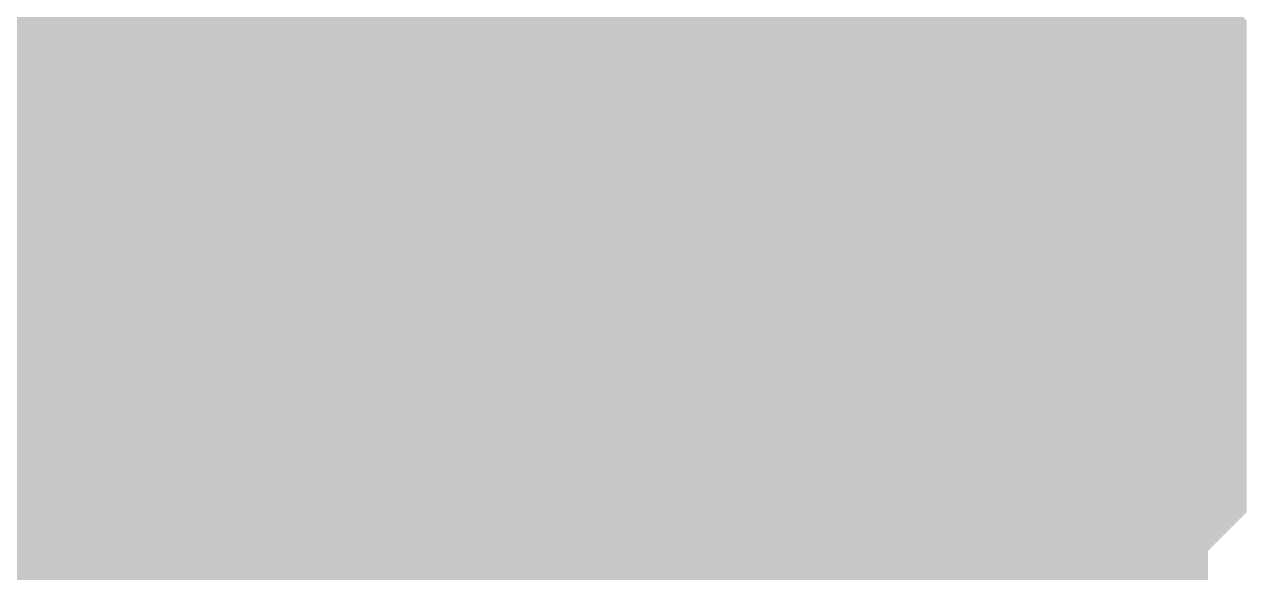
# Model space of a CAD drawing. Header units: inches. Extents: x 0 to 841, y 0 to 594.
# Drawn here: x 444.83 to 445.657, y 202.278 to 202.65 of the extents above; entities that cross this region are included whole.
import ezdxf

# ---------------------------------------------------------------- set-up
doc = ezdxf.new("R2010")
doc.units = ezdxf.units.IN
doc.layers.add('Sheet', color=255, linetype='Continuous')

msp = doc.modelspace()

# ---------------------------------------------------------------- linework, layer by layer
at = {"layer": 'Sheet'}
for points in [[(445.01087, 206.58825, 0.29972, 0.29972, 0), (445.01087, 202.48575, 0.29972, 0.29972, 0)], [(445.40284, 202.82544, 0.29972, 0.29972, 0), (445.40284, 202.79931, 0.29972, 0.29972, 0), (445.42897, 202.77318, 0.29972, 0.29972, 0), (445.42897, 202.74705, 0.29972, 0.29972, 0), (445.4551, 202.74705, 0.29972, 0.29972, 0), (445.4551, 202.72092, 0.29972, 0.29972, 0), (445.48123, 202.69479, 0.29972, 0.29972, 0), (445.48123, 202.66866, 0.29972, 0.29972, 0), (445.48123, 202.64253, 0.29972, 0.29972, 0), (445.48123, 202.6164, 0.29972, 0.29972, 0), (445.50736, 202.59027, 0.29972, 0.29972, 0), (445.50736, 202.56414, 0.29972, 0.29972, 0), (445.50736, 202.53801, 0.29972, 0.29972, 0), (445.50736, 202.51188, 0.29972, 0.29972, 0), (445.50736, 202.48575, 0.29972, 0.29972, 0)], [(445.40284, 202.82544, 0.29972, 0.29972, 0), (445.40284, 202.79931, 0.29972, 0.29972, 0), (445.42897, 202.77318, 0.29972, 0.29972, 0), (445.42897, 202.74705, 0.29972, 0.29972, 0), (445.4551, 202.74705, 0.29972, 0.29972, 0), (445.4551, 202.72092, 0.29972, 0.29972, 0), (445.48123, 202.69479, 0.29972, 0.29972, 0), (445.48123, 202.66866, 0.29972, 0.29972, 0), (445.48123, 202.64253, 0.29972, 0.29972, 0), (445.48123, 202.6164, 0.29972, 0.29972, 0), (445.50736, 202.59027, 0.29972, 0.29972, 0), (445.50736, 202.56414, 0.29972, 0.29972, 0), (445.50736, 202.53801, 0.29972, 0.29972, 0), (445.50736, 202.51188, 0.29972, 0.29972, 0), (445.50736, 202.48575, 0.29972, 0.29972, 0)], [(445.40284, 202.82544, 0.29972, 0.29972, 0), (445.40284, 202.79931, 0.29972, 0.29972, 0), (445.42897, 202.77318, 0.29972, 0.29972, 0), (445.42897, 202.74705, 0.29972, 0.29972, 0), (445.4551, 202.74705, 0.29972, 0.29972, 0), (445.4551, 202.72092, 0.29972, 0.29972, 0), (445.48123, 202.69479, 0.29972, 0.29972, 0), (445.48123, 202.66866, 0.29972, 0.29972, 0), (445.48123, 202.64253, 0.29972, 0.29972, 0), (445.48123, 202.6164, 0.29972, 0.29972, 0), (445.50736, 202.59027, 0.29972, 0.29972, 0), (445.50736, 202.56414, 0.29972, 0.29972, 0), (445.50736, 202.53801, 0.29972, 0.29972, 0), (445.50736, 202.51188, 0.29972, 0.29972, 0), (445.50736, 202.48575, 0.29972, 0.29972, 0)], [(445.40284, 202.82544, 0.29972, 0.29972, 0), (445.40284, 202.79931, 0.29972, 0.29972, 0), (445.42897, 202.77318, 0.29972, 0.29972, 0), (445.42897, 202.74705, 0.29972, 0.29972, 0), (445.4551, 202.74705, 0.29972, 0.29972, 0), (445.4551, 202.72092, 0.29972, 0.29972, 0), (445.48123, 202.69479, 0.29972, 0.29972, 0), (445.48123, 202.66866, 0.29972, 0.29972, 0), (445.48123, 202.64253, 0.29972, 0.29972, 0), (445.48123, 202.6164, 0.29972, 0.29972, 0), (445.50736, 202.59027, 0.29972, 0.29972, 0), (445.50736, 202.56414, 0.29972, 0.29972, 0), (445.50736, 202.53801, 0.29972, 0.29972, 0), (445.50736, 202.51188, 0.29972, 0.29972, 0), (445.50736, 202.48575, 0.29972, 0.29972, 0)], [(445.40284, 202.82544, 0.29972, 0.29972, 0), (445.40284, 202.79931, 0.29972, 0.29972, 0), (445.42897, 202.77318, 0.29972, 0.29972, 0), (445.42897, 202.74705, 0.29972, 0.29972, 0), (445.4551, 202.74705, 0.29972, 0.29972, 0), (445.4551, 202.72092, 0.29972, 0.29972, 0), (445.48123, 202.69479, 0.29972, 0.29972, 0), (445.48123, 202.66866, 0.29972, 0.29972, 0), (445.48123, 202.64253, 0.29972, 0.29972, 0), (445.48123, 202.6164, 0.29972, 0.29972, 0), (445.50736, 202.59027, 0.29972, 0.29972, 0), (445.50736, 202.56414, 0.29972, 0.29972, 0), (445.50736, 202.53801, 0.29972, 0.29972, 0), (445.50736, 202.51188, 0.29972, 0.29972, 0), (445.50736, 202.48575, 0.29972, 0.29972, 0)], [(445.40284, 202.82544, 0.29972, 0.29972, 0), (445.40284, 202.79931, 0.29972, 0.29972, 0), (445.42897, 202.77318, 0.29972, 0.29972, 0), (445.42897, 202.74705, 0.29972, 0.29972, 0), (445.4551, 202.74705, 0.29972, 0.29972, 0), (445.4551, 202.72092, 0.29972, 0.29972, 0), (445.48123, 202.69479, 0.29972, 0.29972, 0), (445.48123, 202.66866, 0.29972, 0.29972, 0), (445.48123, 202.64253, 0.29972, 0.29972, 0), (445.48123, 202.6164, 0.29972, 0.29972, 0), (445.50736, 202.59027, 0.29972, 0.29972, 0), (445.50736, 202.56414, 0.29972, 0.29972, 0), (445.50736, 202.53801, 0.29972, 0.29972, 0), (445.50736, 202.51188, 0.29972, 0.29972, 0), (445.50736, 202.48575, 0.29972, 0.29972, 0)], [(445.40284, 202.82544, 0.29972, 0.29972, 0), (445.40284, 202.79931, 0.29972, 0.29972, 0), (445.42897, 202.77318, 0.29972, 0.29972, 0), (445.42897, 202.74705, 0.29972, 0.29972, 0), (445.4551, 202.74705, 0.29972, 0.29972, 0), (445.4551, 202.72092, 0.29972, 0.29972, 0), (445.48123, 202.69479, 0.29972, 0.29972, 0), (445.48123, 202.66866, 0.29972, 0.29972, 0), (445.48123, 202.64253, 0.29972, 0.29972, 0), (445.48123, 202.6164, 0.29972, 0.29972, 0), (445.50736, 202.59027, 0.29972, 0.29972, 0), (445.50736, 202.56414, 0.29972, 0.29972, 0), (445.50736, 202.53801, 0.29972, 0.29972, 0), (445.50736, 202.51188, 0.29972, 0.29972, 0), (445.50736, 202.48575, 0.29972, 0.29972, 0)], [(445.4551, 202.72092, 0.09906, 0.09906, 0), (445.48123, 202.69479, 0.09906, 0.09906, 0), (445.48123, 202.66866, 0.09906, 0.09906, 0), (445.48123, 202.64253, 0.09906, 0.09906, 0), (445.48123, 202.6164, 0.09906, 0.09906, 0), (445.50736, 202.59027, 0.09906, 0.09906, 0), (445.50736, 202.56414, 0.09906, 0.09906, 0), (445.50736, 202.53801, 0.09906, 0.09906, 0), (445.50736, 202.51188, 0.09906, 0.09906, 0), (445.50736, 202.48575, 0.09906, 0.09906, 0)], [(445.4551, 202.72092, 0.09906, 0.09906, 0), (445.48123, 202.69479, 0.09906, 0.09906, 0), (445.48123, 202.66866, 0.09906, 0.09906, 0), (445.48123, 202.64253, 0.09906, 0.09906, 0), (445.48123, 202.6164, 0.09906, 0.09906, 0), (445.50736, 202.59027, 0.09906, 0.09906, 0), (445.50736, 202.56414, 0.09906, 0.09906, 0), (445.50736, 202.53801, 0.09906, 0.09906, 0), (445.50736, 202.51188, 0.09906, 0.09906, 0), (445.50736, 202.48575, 0.09906, 0.09906, 0)], [(445.4551, 202.72092, 0.09906, 0.09906, 0), (445.48123, 202.69479, 0.09906, 0.09906, 0), (445.48123, 202.66866, 0.09906, 0.09906, 0), (445.48123, 202.64253, 0.09906, 0.09906, 0), (445.48123, 202.6164, 0.09906, 0.09906, 0), (445.50736, 202.59027, 0.09906, 0.09906, 0), (445.50736, 202.56414, 0.09906, 0.09906, 0), (445.50736, 202.53801, 0.09906, 0.09906, 0), (445.50736, 202.51188, 0.09906, 0.09906, 0), (445.50736, 202.48575, 0.09906, 0.09906, 0)], [(445.4551, 202.72092, 0.09906, 0.09906, 0), (445.48123, 202.69479, 0.09906, 0.09906, 0), (445.48123, 202.66866, 0.09906, 0.09906, 0), (445.48123, 202.64253, 0.09906, 0.09906, 0), (445.48123, 202.6164, 0.09906, 0.09906, 0), (445.50736, 202.59027, 0.09906, 0.09906, 0), (445.50736, 202.56414, 0.09906, 0.09906, 0), (445.50736, 202.53801, 0.09906, 0.09906, 0), (445.50736, 202.51188, 0.09906, 0.09906, 0), (445.50736, 202.48575, 0.09906, 0.09906, 0)], [(445.4551, 202.72092, 0.09906, 0.09906, 0), (445.48123, 202.69479, 0.09906, 0.09906, 0), (445.48123, 202.66866, 0.09906, 0.09906, 0), (445.48123, 202.64253, 0.09906, 0.09906, 0), (445.48123, 202.6164, 0.09906, 0.09906, 0), (445.50736, 202.59027, 0.09906, 0.09906, 0), (445.50736, 202.56414, 0.09906, 0.09906, 0), (445.50736, 202.53801, 0.09906, 0.09906, 0), (445.50736, 202.51188, 0.09906, 0.09906, 0), (445.50736, 202.48575, 0.09906, 0.09906, 0)], [(445.4551, 202.72092, 0.09906, 0.09906, 0), (445.48123, 202.69479, 0.09906, 0.09906, 0), (445.48123, 202.66866, 0.09906, 0.09906, 0), (445.48123, 202.64253, 0.09906, 0.09906, 0), (445.48123, 202.6164, 0.09906, 0.09906, 0), (445.50736, 202.59027, 0.09906, 0.09906, 0), (445.50736, 202.56414, 0.09906, 0.09906, 0), (445.50736, 202.53801, 0.09906, 0.09906, 0), (445.50736, 202.51188, 0.09906, 0.09906, 0), (445.50736, 202.48575, 0.09906, 0.09906, 0)], [(445.4551, 202.72092, 0.09906, 0.09906, 0), (445.48123, 202.69479, 0.09906, 0.09906, 0), (445.48123, 202.66866, 0.09906, 0.09906, 0), (445.48123, 202.64253, 0.09906, 0.09906, 0), (445.48123, 202.6164, 0.09906, 0.09906, 0), (445.50736, 202.59027, 0.09906, 0.09906, 0), (445.50736, 202.56414, 0.09906, 0.09906, 0), (445.50736, 202.53801, 0.09906, 0.09906, 0), (445.50736, 202.51188, 0.09906, 0.09906, 0), (445.50736, 202.48575, 0.09906, 0.09906, 0)], [(445.01087, 202.48575, 0.29972, 0.29972, 0), (435.0027, 202.48575, 0.29972, 0.29972, 0), (425.02066, 202.48575, 0.29972, 0.29972, 0), (422.51209, 202.48575, 0.29972, 0.29972, 0)], [(445.01087, 202.48575, 0.29972, 0.29972, 0), (445.01087, 199.95108, 0.29972, 0.29972, 0)], [(445.50736, 202.48575, 0.29972, 0.29972, 0), (445.50736, 202.45962, 0.29972, 0.29972, 0), (445.50736, 202.43349, 0.29972, 0.29972, 0), (445.50736, 202.40736, 0.29972, 0.29972, 0), (445.50736, 202.38122, 0.29972, 0.29972, 0), (445.48123, 202.35509, 0.29972, 0.29972, 0), (445.48123, 202.32896, 0.29972, 0.29972, 0), (445.48123, 202.30283, 0.29972, 0.29972, 0), (445.48123, 202.2767, 0.29972, 0.29972, 0), (445.4551, 202.2767, 0.29972, 0.29972, 0), (445.4551, 202.25057, 0.29972, 0.29972, 0), (445.42897, 202.22444, 0.29972, 0.29972, 0), (445.42897, 202.19831, 0.29972, 0.29972, 0), (445.40284, 202.17218, 0.29972, 0.29972, 0), (445.40284, 202.17218, 0.29972, 0.29972, 0), (445.37671, 202.14605, 0.29972, 0.29972, 0), (445.37671, 202.11992, 0.29972, 0.29972, 0)], [(445.50736, 202.48575, 0.29972, 0.29972, 0), (445.50736, 202.45962, 0.29972, 0.29972, 0), (445.50736, 202.43349, 0.29972, 0.29972, 0), (445.50736, 202.40736, 0.29972, 0.29972, 0), (445.50736, 202.38122, 0.29972, 0.29972, 0), (445.48123, 202.35509, 0.29972, 0.29972, 0), (445.48123, 202.32896, 0.29972, 0.29972, 0), (445.48123, 202.30283, 0.29972, 0.29972, 0), (445.48123, 202.2767, 0.29972, 0.29972, 0), (445.4551, 202.2767, 0.29972, 0.29972, 0), (445.4551, 202.25057, 0.29972, 0.29972, 0), (445.42897, 202.22444, 0.29972, 0.29972, 0), (445.42897, 202.19831, 0.29972, 0.29972, 0), (445.40284, 202.17218, 0.29972, 0.29972, 0), (445.40284, 202.17218, 0.29972, 0.29972, 0), (445.37671, 202.14605, 0.29972, 0.29972, 0), (445.37671, 202.11992, 0.29972, 0.29972, 0)], [(445.50736, 202.48575, 0.29972, 0.29972, 0), (445.50736, 202.45962, 0.29972, 0.29972, 0), (445.50736, 202.43349, 0.29972, 0.29972, 0), (445.50736, 202.40736, 0.29972, 0.29972, 0), (445.50736, 202.38122, 0.29972, 0.29972, 0), (445.48123, 202.35509, 0.29972, 0.29972, 0), (445.48123, 202.32896, 0.29972, 0.29972, 0), (445.48123, 202.30283, 0.29972, 0.29972, 0), (445.48123, 202.2767, 0.29972, 0.29972, 0), (445.4551, 202.2767, 0.29972, 0.29972, 0), (445.4551, 202.25057, 0.29972, 0.29972, 0), (445.42897, 202.22444, 0.29972, 0.29972, 0), (445.42897, 202.19831, 0.29972, 0.29972, 0), (445.40284, 202.17218, 0.29972, 0.29972, 0), (445.40284, 202.17218, 0.29972, 0.29972, 0), (445.37671, 202.14605, 0.29972, 0.29972, 0), (445.37671, 202.11992, 0.29972, 0.29972, 0)], [(445.50736, 202.48575, 0.29972, 0.29972, 0), (445.50736, 202.45962, 0.29972, 0.29972, 0), (445.50736, 202.43349, 0.29972, 0.29972, 0), (445.50736, 202.40736, 0.29972, 0.29972, 0), (445.50736, 202.38122, 0.29972, 0.29972, 0), (445.48123, 202.35509, 0.29972, 0.29972, 0), (445.48123, 202.32896, 0.29972, 0.29972, 0), (445.48123, 202.30283, 0.29972, 0.29972, 0), (445.48123, 202.2767, 0.29972, 0.29972, 0), (445.4551, 202.2767, 0.29972, 0.29972, 0), (445.4551, 202.25057, 0.29972, 0.29972, 0), (445.42897, 202.22444, 0.29972, 0.29972, 0), (445.42897, 202.19831, 0.29972, 0.29972, 0), (445.40284, 202.17218, 0.29972, 0.29972, 0), (445.40284, 202.17218, 0.29972, 0.29972, 0), (445.37671, 202.14605, 0.29972, 0.29972, 0), (445.37671, 202.11992, 0.29972, 0.29972, 0)], [(445.50736, 202.48575, 0.29972, 0.29972, 0), (445.50736, 202.45962, 0.29972, 0.29972, 0), (445.50736, 202.43349, 0.29972, 0.29972, 0), (445.50736, 202.40736, 0.29972, 0.29972, 0), (445.50736, 202.38122, 0.29972, 0.29972, 0), (445.48123, 202.35509, 0.29972, 0.29972, 0), (445.48123, 202.32896, 0.29972, 0.29972, 0), (445.48123, 202.30283, 0.29972, 0.29972, 0), (445.48123, 202.2767, 0.29972, 0.29972, 0), (445.4551, 202.2767, 0.29972, 0.29972, 0), (445.4551, 202.25057, 0.29972, 0.29972, 0), (445.42897, 202.22444, 0.29972, 0.29972, 0), (445.42897, 202.19831, 0.29972, 0.29972, 0), (445.40284, 202.17218, 0.29972, 0.29972, 0), (445.40284, 202.17218, 0.29972, 0.29972, 0), (445.37671, 202.14605, 0.29972, 0.29972, 0), (445.37671, 202.11992, 0.29972, 0.29972, 0)], [(445.50736, 202.48575, 0.29972, 0.29972, 0), (445.50736, 202.45962, 0.29972, 0.29972, 0), (445.50736, 202.43349, 0.29972, 0.29972, 0), (445.50736, 202.40736, 0.29972, 0.29972, 0), (445.50736, 202.38122, 0.29972, 0.29972, 0), (445.48123, 202.35509, 0.29972, 0.29972, 0), (445.48123, 202.32896, 0.29972, 0.29972, 0), (445.48123, 202.30283, 0.29972, 0.29972, 0), (445.48123, 202.2767, 0.29972, 0.29972, 0), (445.4551, 202.2767, 0.29972, 0.29972, 0), (445.4551, 202.25057, 0.29972, 0.29972, 0), (445.42897, 202.22444, 0.29972, 0.29972, 0), (445.42897, 202.19831, 0.29972, 0.29972, 0), (445.40284, 202.17218, 0.29972, 0.29972, 0), (445.40284, 202.17218, 0.29972, 0.29972, 0), (445.37671, 202.14605, 0.29972, 0.29972, 0), (445.37671, 202.11992, 0.29972, 0.29972, 0)], [(445.50736, 202.48575, 0.29972, 0.29972, 0), (445.50736, 202.45962, 0.29972, 0.29972, 0), (445.50736, 202.43349, 0.29972, 0.29972, 0), (445.50736, 202.40736, 0.29972, 0.29972, 0), (445.50736, 202.38122, 0.29972, 0.29972, 0), (445.48123, 202.35509, 0.29972, 0.29972, 0), (445.48123, 202.32896, 0.29972, 0.29972, 0), (445.48123, 202.30283, 0.29972, 0.29972, 0), (445.48123, 202.2767, 0.29972, 0.29972, 0), (445.4551, 202.2767, 0.29972, 0.29972, 0), (445.4551, 202.25057, 0.29972, 0.29972, 0), (445.42897, 202.22444, 0.29972, 0.29972, 0), (445.42897, 202.19831, 0.29972, 0.29972, 0), (445.40284, 202.17218, 0.29972, 0.29972, 0), (445.40284, 202.17218, 0.29972, 0.29972, 0), (445.37671, 202.14605, 0.29972, 0.29972, 0), (445.37671, 202.11992, 0.29972, 0.29972, 0)], [(445.50736, 202.48575, 0.29972, 0.29972, 0), (445.50736, 202.48575, 0.29972, 0.29972, 0), (445.50736, 202.48575, 0.29972, 0.29972, 0), (445.50736, 202.48575, 0.29972, 0.29972, 0), (445.50736, 202.48575, 0.29972, 0.29972, 0), (445.50736, 202.48575, 0.29972, 0.29972, 0), (445.50736, 202.48575, 0.29972, 0.29972, 0), (445.50736, 202.48575, 0.29972, 0.29972, 0), (445.50736, 202.48575, 0.29972, 0.29972, 0), (445.50736, 202.48575, 0.29972, 0.29972, 0), (445.50736, 202.48575, 0.29972, 0.29972, 0), (445.50736, 202.48575, 0.29972, 0.29972, 0), (445.50736, 202.48575, 0.29972, 0.29972, 0), (445.50736, 202.48575, 0.29972, 0.29972, 0), (445.50736, 202.48575, 0.29972, 0.29972, 0), (445.50736, 202.48575, 0.29972, 0.29972, 0), (445.50736, 202.48575, 0.29972, 0.29972, 0), (445.50736, 202.48575, 0.29972, 0.29972, 0), (445.50736, 202.48575, 0.29972, 0.29972, 0), (445.50736, 202.48575, 0.29972, 0.29972, 0), (445.50736, 202.48575, 0.29972, 0.29972, 0), (445.50736, 202.48575, 0.29972, 0.29972, 0), (445.50736, 202.48575, 0.29972, 0.29972, 0), (445.50736, 202.48575, 0.29972, 0.29972, 0), (445.50736, 202.48575, 0.29972, 0.29972, 0), (445.50736, 202.48575, 0.29972, 0.29972, 0), (445.50736, 202.48575, 0.29972, 0.29972, 0), (445.50736, 202.48575, 0.29972, 0.29972, 0), (445.50736, 202.48575, 0.29972, 0.29972, 0), (445.50736, 202.48575, 0.29972, 0.29972, 0), (445.50736, 202.48575, 0.29972, 0.29972, 0), (445.50736, 202.48575, 0.29972, 0.29972, 0), (445.50736, 202.48575, 0.29972, 0.29972, 0)], [(445.50736, 202.48575, 0.29972, 0.29972, 0), (445.50736, 202.48575, 0.29972, 0.29972, 0)], [(445.50736, 202.48575, 0.29972, 0.29972, 0), (445.50736, 202.48575, 0.29972, 0.29972, 0), (445.50736, 202.48575, 0.29972, 0.29972, 0), (445.50736, 202.48575, 0.29972, 0.29972, 0), (445.50736, 202.48575, 0.29972, 0.29972, 0), (445.50736, 202.48575, 0.29972, 0.29972, 0), (445.50736, 202.48575, 0.29972, 0.29972, 0), (445.50736, 202.48575, 0.29972, 0.29972, 0), (445.50736, 202.48575, 0.29972, 0.29972, 0), (445.50736, 202.48575, 0.29972, 0.29972, 0), (445.50736, 202.48575, 0.29972, 0.29972, 0), (445.50736, 202.48575, 0.29972, 0.29972, 0), (445.50736, 202.48575, 0.29972, 0.29972, 0), (445.50736, 202.48575, 0.29972, 0.29972, 0), (445.50736, 202.48575, 0.29972, 0.29972, 0), (445.50736, 202.48575, 0.29972, 0.29972, 0), (445.50736, 202.48575, 0.29972, 0.29972, 0), (445.50736, 202.48575, 0.29972, 0.29972, 0), (445.50736, 202.48575, 0.29972, 0.29972, 0), (445.50736, 202.48575, 0.29972, 0.29972, 0), (445.50736, 202.48575, 0.29972, 0.29972, 0), (445.50736, 202.48575, 0.29972, 0.29972, 0), (445.50736, 202.48575, 0.29972, 0.29972, 0), (445.50736, 202.48575, 0.29972, 0.29972, 0), (445.50736, 202.48575, 0.29972, 0.29972, 0), (445.50736, 202.48575, 0.29972, 0.29972, 0), (445.50736, 202.48575, 0.29972, 0.29972, 0), (445.50736, 202.48575, 0.29972, 0.29972, 0), (445.50736, 202.48575, 0.29972, 0.29972, 0), (445.50736, 202.48575, 0.29972, 0.29972, 0), (445.50736, 202.48575, 0.29972, 0.29972, 0), (445.50736, 202.48575, 0.29972, 0.29972, 0), (445.50736, 202.48575, 0.29972, 0.29972, 0)], [(445.50736, 202.48575, 0.29972, 0.29972, 0), (445.50736, 202.48575, 0.29972, 0.29972, 0)], [(445.50736, 202.48575, 0.29972, 0.29972, 0), (445.50736, 202.48575, 0.29972, 0.29972, 0), (445.50736, 202.48575, 0.29972, 0.29972, 0), (445.50736, 202.48575, 0.29972, 0.29972, 0), (445.50736, 202.48575, 0.29972, 0.29972, 0), (445.50736, 202.48575, 0.29972, 0.29972, 0), (445.50736, 202.48575, 0.29972, 0.29972, 0), (445.50736, 202.48575, 0.29972, 0.29972, 0), (445.50736, 202.48575, 0.29972, 0.29972, 0), (445.50736, 202.48575, 0.29972, 0.29972, 0), (445.50736, 202.48575, 0.29972, 0.29972, 0), (445.50736, 202.48575, 0.29972, 0.29972, 0), (445.50736, 202.48575, 0.29972, 0.29972, 0), (445.50736, 202.48575, 0.29972, 0.29972, 0), (445.50736, 202.48575, 0.29972, 0.29972, 0), (445.50736, 202.48575, 0.29972, 0.29972, 0), (445.50736, 202.48575, 0.29972, 0.29972, 0), (445.50736, 202.48575, 0.29972, 0.29972, 0), (445.50736, 202.48575, 0.29972, 0.29972, 0), (445.50736, 202.48575, 0.29972, 0.29972, 0), (445.50736, 202.48575, 0.29972, 0.29972, 0), (445.50736, 202.48575, 0.29972, 0.29972, 0), (445.50736, 202.48575, 0.29972, 0.29972, 0), (445.50736, 202.48575, 0.29972, 0.29972, 0), (445.50736, 202.48575, 0.29972, 0.29972, 0), (445.50736, 202.48575, 0.29972, 0.29972, 0), (445.50736, 202.48575, 0.29972, 0.29972, 0), (445.50736, 202.48575, 0.29972, 0.29972, 0), (445.50736, 202.48575, 0.29972, 0.29972, 0), (445.50736, 202.48575, 0.29972, 0.29972, 0), (445.50736, 202.48575, 0.29972, 0.29972, 0), (445.50736, 202.48575, 0.29972, 0.29972, 0), (445.50736, 202.48575, 0.29972, 0.29972, 0)], [(445.50736, 202.48575, 0.29972, 0.29972, 0), (445.50736, 202.48575, 0.29972, 0.29972, 0)], [(445.50736, 202.48575, 0.29972, 0.29972, 0), (445.50736, 202.48575, 0.29972, 0.29972, 0), (445.50736, 202.48575, 0.29972, 0.29972, 0), (445.50736, 202.48575, 0.29972, 0.29972, 0), (445.50736, 202.48575, 0.29972, 0.29972, 0), (445.50736, 202.48575, 0.29972, 0.29972, 0), (445.50736, 202.48575, 0.29972, 0.29972, 0), (445.50736, 202.48575, 0.29972, 0.29972, 0), (445.50736, 202.48575, 0.29972, 0.29972, 0), (445.50736, 202.48575, 0.29972, 0.29972, 0), (445.50736, 202.48575, 0.29972, 0.29972, 0), (445.50736, 202.48575, 0.29972, 0.29972, 0), (445.50736, 202.48575, 0.29972, 0.29972, 0), (445.50736, 202.48575, 0.29972, 0.29972, 0), (445.50736, 202.48575, 0.29972, 0.29972, 0), (445.50736, 202.48575, 0.29972, 0.29972, 0), (445.50736, 202.48575, 0.29972, 0.29972, 0), (445.50736, 202.48575, 0.29972, 0.29972, 0), (445.50736, 202.48575, 0.29972, 0.29972, 0), (445.50736, 202.48575, 0.29972, 0.29972, 0), (445.50736, 202.48575, 0.29972, 0.29972, 0), (445.50736, 202.48575, 0.29972, 0.29972, 0), (445.50736, 202.48575, 0.29972, 0.29972, 0), (445.50736, 202.48575, 0.29972, 0.29972, 0), (445.50736, 202.48575, 0.29972, 0.29972, 0), (445.50736, 202.48575, 0.29972, 0.29972, 0), (445.50736, 202.48575, 0.29972, 0.29972, 0), (445.50736, 202.48575, 0.29972, 0.29972, 0), (445.50736, 202.48575, 0.29972, 0.29972, 0), (445.50736, 202.48575, 0.29972, 0.29972, 0), (445.50736, 202.48575, 0.29972, 0.29972, 0), (445.50736, 202.48575, 0.29972, 0.29972, 0), (445.50736, 202.48575, 0.29972, 0.29972, 0)], [(445.50736, 202.48575, 0.29972, 0.29972, 0), (445.50736, 202.48575, 0.29972, 0.29972, 0)], [(445.50736, 202.48575, 0.29972, 0.29972, 0), (445.50736, 202.48575, 0.29972, 0.29972, 0), (445.50736, 202.48575, 0.29972, 0.29972, 0), (445.50736, 202.48575, 0.29972, 0.29972, 0), (445.50736, 202.48575, 0.29972, 0.29972, 0), (445.50736, 202.48575, 0.29972, 0.29972, 0), (445.50736, 202.48575, 0.29972, 0.29972, 0), (445.50736, 202.48575, 0.29972, 0.29972, 0), (445.50736, 202.48575, 0.29972, 0.29972, 0), (445.50736, 202.48575, 0.29972, 0.29972, 0), (445.50736, 202.48575, 0.29972, 0.29972, 0), (445.50736, 202.48575, 0.29972, 0.29972, 0), (445.50736, 202.48575, 0.29972, 0.29972, 0), (445.50736, 202.48575, 0.29972, 0.29972, 0), (445.50736, 202.48575, 0.29972, 0.29972, 0), (445.50736, 202.48575, 0.29972, 0.29972, 0), (445.50736, 202.48575, 0.29972, 0.29972, 0), (445.50736, 202.48575, 0.29972, 0.29972, 0), (445.50736, 202.48575, 0.29972, 0.29972, 0), (445.50736, 202.48575, 0.29972, 0.29972, 0), (445.50736, 202.48575, 0.29972, 0.29972, 0), (445.50736, 202.48575, 0.29972, 0.29972, 0), (445.50736, 202.48575, 0.29972, 0.29972, 0), (445.50736, 202.48575, 0.29972, 0.29972, 0), (445.50736, 202.48575, 0.29972, 0.29972, 0), (445.50736, 202.48575, 0.29972, 0.29972, 0), (445.50736, 202.48575, 0.29972, 0.29972, 0), (445.50736, 202.48575, 0.29972, 0.29972, 0), (445.50736, 202.48575, 0.29972, 0.29972, 0), (445.50736, 202.48575, 0.29972, 0.29972, 0), (445.50736, 202.48575, 0.29972, 0.29972, 0), (445.50736, 202.48575, 0.29972, 0.29972, 0), (445.50736, 202.48575, 0.29972, 0.29972, 0)], [(445.50736, 202.48575, 0.29972, 0.29972, 0), (445.50736, 202.48575, 0.29972, 0.29972, 0)], [(445.50736, 202.48575, 0.29972, 0.29972, 0), (445.50736, 202.48575, 0.29972, 0.29972, 0), (445.50736, 202.48575, 0.29972, 0.29972, 0), (445.50736, 202.48575, 0.29972, 0.29972, 0), (445.50736, 202.48575, 0.29972, 0.29972, 0), (445.50736, 202.48575, 0.29972, 0.29972, 0), (445.50736, 202.48575, 0.29972, 0.29972, 0), (445.50736, 202.48575, 0.29972, 0.29972, 0), (445.50736, 202.48575, 0.29972, 0.29972, 0), (445.50736, 202.48575, 0.29972, 0.29972, 0), (445.50736, 202.48575, 0.29972, 0.29972, 0), (445.50736, 202.48575, 0.29972, 0.29972, 0), (445.50736, 202.48575, 0.29972, 0.29972, 0), (445.50736, 202.48575, 0.29972, 0.29972, 0), (445.50736, 202.48575, 0.29972, 0.29972, 0), (445.50736, 202.48575, 0.29972, 0.29972, 0), (445.50736, 202.48575, 0.29972, 0.29972, 0), (445.50736, 202.48575, 0.29972, 0.29972, 0), (445.50736, 202.48575, 0.29972, 0.29972, 0), (445.50736, 202.48575, 0.29972, 0.29972, 0), (445.50736, 202.48575, 0.29972, 0.29972, 0), (445.50736, 202.48575, 0.29972, 0.29972, 0), (445.50736, 202.48575, 0.29972, 0.29972, 0), (445.50736, 202.48575, 0.29972, 0.29972, 0), (445.50736, 202.48575, 0.29972, 0.29972, 0), (445.50736, 202.48575, 0.29972, 0.29972, 0), (445.50736, 202.48575, 0.29972, 0.29972, 0), (445.50736, 202.48575, 0.29972, 0.29972, 0), (445.50736, 202.48575, 0.29972, 0.29972, 0), (445.50736, 202.48575, 0.29972, 0.29972, 0), (445.50736, 202.48575, 0.29972, 0.29972, 0), (445.50736, 202.48575, 0.29972, 0.29972, 0), (445.50736, 202.48575, 0.29972, 0.29972, 0)], [(445.50736, 202.48575, 0.29972, 0.29972, 0), (445.50736, 202.48575, 0.29972, 0.29972, 0)], [(445.50736, 202.48575, 0.29972, 0.29972, 0), (445.50736, 202.48575, 0.29972, 0.29972, 0), (445.50736, 202.48575, 0.29972, 0.29972, 0), (445.50736, 202.48575, 0.29972, 0.29972, 0), (445.50736, 202.48575, 0.29972, 0.29972, 0), (445.50736, 202.48575, 0.29972, 0.29972, 0), (445.50736, 202.48575, 0.29972, 0.29972, 0), (445.50736, 202.48575, 0.29972, 0.29972, 0), (445.50736, 202.48575, 0.29972, 0.29972, 0), (445.50736, 202.48575, 0.29972, 0.29972, 0), (445.50736, 202.48575, 0.29972, 0.29972, 0), (445.50736, 202.48575, 0.29972, 0.29972, 0), (445.50736, 202.48575, 0.29972, 0.29972, 0), (445.50736, 202.48575, 0.29972, 0.29972, 0), (445.50736, 202.48575, 0.29972, 0.29972, 0), (445.50736, 202.48575, 0.29972, 0.29972, 0), (445.50736, 202.48575, 0.29972, 0.29972, 0), (445.50736, 202.48575, 0.29972, 0.29972, 0), (445.50736, 202.48575, 0.29972, 0.29972, 0), (445.50736, 202.48575, 0.29972, 0.29972, 0), (445.50736, 202.48575, 0.29972, 0.29972, 0), (445.50736, 202.48575, 0.29972, 0.29972, 0), (445.50736, 202.48575, 0.29972, 0.29972, 0), (445.50736, 202.48575, 0.29972, 0.29972, 0), (445.50736, 202.48575, 0.29972, 0.29972, 0), (445.50736, 202.48575, 0.29972, 0.29972, 0), (445.50736, 202.48575, 0.29972, 0.29972, 0), (445.50736, 202.48575, 0.29972, 0.29972, 0), (445.50736, 202.48575, 0.29972, 0.29972, 0), (445.50736, 202.48575, 0.29972, 0.29972, 0), (445.50736, 202.48575, 0.29972, 0.29972, 0), (445.50736, 202.48575, 0.29972, 0.29972, 0), (445.50736, 202.48575, 0.29972, 0.29972, 0)], [(445.50736, 202.48575, 0.29972, 0.29972, 0), (445.50736, 202.48575, 0.29972, 0.29972, 0)], [(445.50736, 202.48575, 0.09906, 0.09906, 0), (445.50736, 202.45962, 0.09906, 0.09906, 0), (445.50736, 202.43349, 0.09906, 0.09906, 0), (445.50736, 202.40736, 0.09906, 0.09906, 0), (445.50736, 202.38122, 0.09906, 0.09906, 0), (445.48123, 202.35509, 0.09906, 0.09906, 0), (445.48123, 202.32896, 0.09906, 0.09906, 0), (445.48123, 202.30283, 0.09906, 0.09906, 0), (445.48123, 202.2767, 0.09906, 0.09906, 0), (445.4551, 202.2767, 0.09906, 0.09906, 0), (445.4551, 202.25057, 0.09906, 0.09906, 0), (445.42897, 202.22444, 0.09906, 0.09906, 0)], [(445.50736, 202.48575, 0.09906, 0.09906, 0), (445.50736, 202.45962, 0.09906, 0.09906, 0), (445.50736, 202.43349, 0.09906, 0.09906, 0), (445.50736, 202.40736, 0.09906, 0.09906, 0), (445.50736, 202.38122, 0.09906, 0.09906, 0), (445.48123, 202.35509, 0.09906, 0.09906, 0), (445.48123, 202.32896, 0.09906, 0.09906, 0), (445.48123, 202.30283, 0.09906, 0.09906, 0), (445.48123, 202.2767, 0.09906, 0.09906, 0), (445.4551, 202.2767, 0.09906, 0.09906, 0), (445.4551, 202.25057, 0.09906, 0.09906, 0), (445.42897, 202.22444, 0.09906, 0.09906, 0)], [(445.50736, 202.48575, 0.09906, 0.09906, 0), (445.50736, 202.45962, 0.09906, 0.09906, 0), (445.50736, 202.43349, 0.09906, 0.09906, 0), (445.50736, 202.40736, 0.09906, 0.09906, 0), (445.50736, 202.38122, 0.09906, 0.09906, 0), (445.48123, 202.35509, 0.09906, 0.09906, 0), (445.48123, 202.32896, 0.09906, 0.09906, 0), (445.48123, 202.30283, 0.09906, 0.09906, 0), (445.48123, 202.2767, 0.09906, 0.09906, 0), (445.4551, 202.2767, 0.09906, 0.09906, 0), (445.4551, 202.25057, 0.09906, 0.09906, 0), (445.42897, 202.22444, 0.09906, 0.09906, 0)], [(445.50736, 202.48575, 0.09906, 0.09906, 0), (445.50736, 202.45962, 0.09906, 0.09906, 0), (445.50736, 202.43349, 0.09906, 0.09906, 0), (445.50736, 202.40736, 0.09906, 0.09906, 0), (445.50736, 202.38122, 0.09906, 0.09906, 0), (445.48123, 202.35509, 0.09906, 0.09906, 0), (445.48123, 202.32896, 0.09906, 0.09906, 0), (445.48123, 202.30283, 0.09906, 0.09906, 0), (445.48123, 202.2767, 0.09906, 0.09906, 0), (445.4551, 202.2767, 0.09906, 0.09906, 0), (445.4551, 202.25057, 0.09906, 0.09906, 0), (445.42897, 202.22444, 0.09906, 0.09906, 0)], [(445.50736, 202.48575, 0.09906, 0.09906, 0), (445.50736, 202.45962, 0.09906, 0.09906, 0), (445.50736, 202.43349, 0.09906, 0.09906, 0), (445.50736, 202.40736, 0.09906, 0.09906, 0), (445.50736, 202.38122, 0.09906, 0.09906, 0), (445.48123, 202.35509, 0.09906, 0.09906, 0), (445.48123, 202.32896, 0.09906, 0.09906, 0), (445.48123, 202.30283, 0.09906, 0.09906, 0), (445.48123, 202.2767, 0.09906, 0.09906, 0), (445.4551, 202.2767, 0.09906, 0.09906, 0), (445.4551, 202.25057, 0.09906, 0.09906, 0), (445.42897, 202.22444, 0.09906, 0.09906, 0)], [(445.50736, 202.48575, 0.09906, 0.09906, 0), (445.50736, 202.45962, 0.09906, 0.09906, 0), (445.50736, 202.43349, 0.09906, 0.09906, 0), (445.50736, 202.40736, 0.09906, 0.09906, 0), (445.50736, 202.38122, 0.09906, 0.09906, 0), (445.48123, 202.35509, 0.09906, 0.09906, 0), (445.48123, 202.32896, 0.09906, 0.09906, 0), (445.48123, 202.30283, 0.09906, 0.09906, 0), (445.48123, 202.2767, 0.09906, 0.09906, 0), (445.4551, 202.2767, 0.09906, 0.09906, 0), (445.4551, 202.25057, 0.09906, 0.09906, 0), (445.42897, 202.22444, 0.09906, 0.09906, 0)], [(445.50736, 202.48575, 0.09906, 0.09906, 0), (445.50736, 202.45962, 0.09906, 0.09906, 0), (445.50736, 202.43349, 0.09906, 0.09906, 0), (445.50736, 202.40736, 0.09906, 0.09906, 0), (445.50736, 202.38122, 0.09906, 0.09906, 0), (445.48123, 202.35509, 0.09906, 0.09906, 0), (445.48123, 202.32896, 0.09906, 0.09906, 0), (445.48123, 202.30283, 0.09906, 0.09906, 0), (445.48123, 202.2767, 0.09906, 0.09906, 0), (445.4551, 202.2767, 0.09906, 0.09906, 0), (445.4551, 202.25057, 0.09906, 0.09906, 0), (445.42897, 202.22444, 0.09906, 0.09906, 0)], [(445.50736, 202.48575, 0.09906, 0.09906, 0), (445.50736, 202.48575, 0.09906, 0.09906, 0), (445.50736, 202.48575, 0.09906, 0.09906, 0), (445.50736, 202.48575, 0.09906, 0.09906, 0), (445.50736, 202.48575, 0.09906, 0.09906, 0), (445.50736, 202.48575, 0.09906, 0.09906, 0), (445.50736, 202.48575, 0.09906, 0.09906, 0), (445.50736, 202.48575, 0.09906, 0.09906, 0), (445.50736, 202.48575, 0.09906, 0.09906, 0), (445.50736, 202.48575, 0.09906, 0.09906, 0), (445.50736, 202.48575, 0.09906, 0.09906, 0), (445.50736, 202.48575, 0.09906, 0.09906, 0), (445.50736, 202.48575, 0.09906, 0.09906, 0), (445.50736, 202.48575, 0.09906, 0.09906, 0), (445.50736, 202.48575, 0.09906, 0.09906, 0), (445.50736, 202.48575, 0.09906, 0.09906, 0), (445.50736, 202.48575, 0.09906, 0.09906, 0), (445.50736, 202.48575, 0.09906, 0.09906, 0), (445.50736, 202.48575, 0.09906, 0.09906, 0), (445.50736, 202.48575, 0.09906, 0.09906, 0), (445.50736, 202.48575, 0.09906, 0.09906, 0), (445.50736, 202.48575, 0.09906, 0.09906, 0), (445.50736, 202.48575, 0.09906, 0.09906, 0), (445.50736, 202.48575, 0.09906, 0.09906, 0), (445.50736, 202.48575, 0.09906, 0.09906, 0), (445.50736, 202.48575, 0.09906, 0.09906, 0), (445.50736, 202.48575, 0.09906, 0.09906, 0), (445.50736, 202.48575, 0.09906, 0.09906, 0), (445.50736, 202.48575, 0.09906, 0.09906, 0), (445.50736, 202.48575, 0.09906, 0.09906, 0), (445.50736, 202.48575, 0.09906, 0.09906, 0), (445.50736, 202.48575, 0.09906, 0.09906, 0), (445.50736, 202.48575, 0.09906, 0.09906, 0)], [(445.50736, 202.48575, 0.09906, 0.09906, 0), (445.50736, 202.48575, 0.09906, 0.09906, 0)], [(445.50736, 202.48575, 0.09906, 0.09906, 0), (445.50736, 202.48575, 0.09906, 0.09906, 0), (445.50736, 202.48575, 0.09906, 0.09906, 0), (445.50736, 202.48575, 0.09906, 0.09906, 0), (445.50736, 202.48575, 0.09906, 0.09906, 0), (445.50736, 202.48575, 0.09906, 0.09906, 0), (445.50736, 202.48575, 0.09906, 0.09906, 0), (445.50736, 202.48575, 0.09906, 0.09906, 0), (445.50736, 202.48575, 0.09906, 0.09906, 0), (445.50736, 202.48575, 0.09906, 0.09906, 0), (445.50736, 202.48575, 0.09906, 0.09906, 0), (445.50736, 202.48575, 0.09906, 0.09906, 0), (445.50736, 202.48575, 0.09906, 0.09906, 0), (445.50736, 202.48575, 0.09906, 0.09906, 0), (445.50736, 202.48575, 0.09906, 0.09906, 0), (445.50736, 202.48575, 0.09906, 0.09906, 0), (445.50736, 202.48575, 0.09906, 0.09906, 0), (445.50736, 202.48575, 0.09906, 0.09906, 0), (445.50736, 202.48575, 0.09906, 0.09906, 0), (445.50736, 202.48575, 0.09906, 0.09906, 0), (445.50736, 202.48575, 0.09906, 0.09906, 0), (445.50736, 202.48575, 0.09906, 0.09906, 0), (445.50736, 202.48575, 0.09906, 0.09906, 0), (445.50736, 202.48575, 0.09906, 0.09906, 0), (445.50736, 202.48575, 0.09906, 0.09906, 0), (445.50736, 202.48575, 0.09906, 0.09906, 0), (445.50736, 202.48575, 0.09906, 0.09906, 0), (445.50736, 202.48575, 0.09906, 0.09906, 0), (445.50736, 202.48575, 0.09906, 0.09906, 0), (445.50736, 202.48575, 0.09906, 0.09906, 0), (445.50736, 202.48575, 0.09906, 0.09906, 0), (445.50736, 202.48575, 0.09906, 0.09906, 0), (445.50736, 202.48575, 0.09906, 0.09906, 0)], [(445.50736, 202.48575, 0.09906, 0.09906, 0), (445.50736, 202.48575, 0.09906, 0.09906, 0)], [(445.50736, 202.48575, 0.09906, 0.09906, 0), (445.50736, 202.48575, 0.09906, 0.09906, 0), (445.50736, 202.48575, 0.09906, 0.09906, 0), (445.50736, 202.48575, 0.09906, 0.09906, 0), (445.50736, 202.48575, 0.09906, 0.09906, 0), (445.50736, 202.48575, 0.09906, 0.09906, 0), (445.50736, 202.48575, 0.09906, 0.09906, 0), (445.50736, 202.48575, 0.09906, 0.09906, 0), (445.50736, 202.48575, 0.09906, 0.09906, 0), (445.50736, 202.48575, 0.09906, 0.09906, 0), (445.50736, 202.48575, 0.09906, 0.09906, 0), (445.50736, 202.48575, 0.09906, 0.09906, 0), (445.50736, 202.48575, 0.09906, 0.09906, 0), (445.50736, 202.48575, 0.09906, 0.09906, 0), (445.50736, 202.48575, 0.09906, 0.09906, 0), (445.50736, 202.48575, 0.09906, 0.09906, 0), (445.50736, 202.48575, 0.09906, 0.09906, 0), (445.50736, 202.48575, 0.09906, 0.09906, 0), (445.50736, 202.48575, 0.09906, 0.09906, 0), (445.50736, 202.48575, 0.09906, 0.09906, 0), (445.50736, 202.48575, 0.09906, 0.09906, 0), (445.50736, 202.48575, 0.09906, 0.09906, 0), (445.50736, 202.48575, 0.09906, 0.09906, 0), (445.50736, 202.48575, 0.09906, 0.09906, 0), (445.50736, 202.48575, 0.09906, 0.09906, 0), (445.50736, 202.48575, 0.09906, 0.09906, 0), (445.50736, 202.48575, 0.09906, 0.09906, 0), (445.50736, 202.48575, 0.09906, 0.09906, 0), (445.50736, 202.48575, 0.09906, 0.09906, 0), (445.50736, 202.48575, 0.09906, 0.09906, 0), (445.50736, 202.48575, 0.09906, 0.09906, 0), (445.50736, 202.48575, 0.09906, 0.09906, 0), (445.50736, 202.48575, 0.09906, 0.09906, 0)], [(445.50736, 202.48575, 0.09906, 0.09906, 0), (445.50736, 202.48575, 0.09906, 0.09906, 0)], [(445.50736, 202.48575, 0.09906, 0.09906, 0), (445.50736, 202.48575, 0.09906, 0.09906, 0), (445.50736, 202.48575, 0.09906, 0.09906, 0), (445.50736, 202.48575, 0.09906, 0.09906, 0), (445.50736, 202.48575, 0.09906, 0.09906, 0), (445.50736, 202.48575, 0.09906, 0.09906, 0), (445.50736, 202.48575, 0.09906, 0.09906, 0), (445.50736, 202.48575, 0.09906, 0.09906, 0), (445.50736, 202.48575, 0.09906, 0.09906, 0), (445.50736, 202.48575, 0.09906, 0.09906, 0), (445.50736, 202.48575, 0.09906, 0.09906, 0), (445.50736, 202.48575, 0.09906, 0.09906, 0), (445.50736, 202.48575, 0.09906, 0.09906, 0), (445.50736, 202.48575, 0.09906, 0.09906, 0), (445.50736, 202.48575, 0.09906, 0.09906, 0), (445.50736, 202.48575, 0.09906, 0.09906, 0), (445.50736, 202.48575, 0.09906, 0.09906, 0), (445.50736, 202.48575, 0.09906, 0.09906, 0), (445.50736, 202.48575, 0.09906, 0.09906, 0), (445.50736, 202.48575, 0.09906, 0.09906, 0), (445.50736, 202.48575, 0.09906, 0.09906, 0), (445.50736, 202.48575, 0.09906, 0.09906, 0), (445.50736, 202.48575, 0.09906, 0.09906, 0), (445.50736, 202.48575, 0.09906, 0.09906, 0), (445.50736, 202.48575, 0.09906, 0.09906, 0), (445.50736, 202.48575, 0.09906, 0.09906, 0), (445.50736, 202.48575, 0.09906, 0.09906, 0), (445.50736, 202.48575, 0.09906, 0.09906, 0), (445.50736, 202.48575, 0.09906, 0.09906, 0), (445.50736, 202.48575, 0.09906, 0.09906, 0), (445.50736, 202.48575, 0.09906, 0.09906, 0), (445.50736, 202.48575, 0.09906, 0.09906, 0), (445.50736, 202.48575, 0.09906, 0.09906, 0)], [(445.50736, 202.48575, 0.09906, 0.09906, 0), (445.50736, 202.48575, 0.09906, 0.09906, 0)], [(445.50736, 202.48575, 0.09906, 0.09906, 0), (445.50736, 202.48575, 0.09906, 0.09906, 0), (445.50736, 202.48575, 0.09906, 0.09906, 0), (445.50736, 202.48575, 0.09906, 0.09906, 0), (445.50736, 202.48575, 0.09906, 0.09906, 0), (445.50736, 202.48575, 0.09906, 0.09906, 0), (445.50736, 202.48575, 0.09906, 0.09906, 0), (445.50736, 202.48575, 0.09906, 0.09906, 0), (445.50736, 202.48575, 0.09906, 0.09906, 0), (445.50736, 202.48575, 0.09906, 0.09906, 0), (445.50736, 202.48575, 0.09906, 0.09906, 0), (445.50736, 202.48575, 0.09906, 0.09906, 0), (445.50736, 202.48575, 0.09906, 0.09906, 0), (445.50736, 202.48575, 0.09906, 0.09906, 0), (445.50736, 202.48575, 0.09906, 0.09906, 0), (445.50736, 202.48575, 0.09906, 0.09906, 0), (445.50736, 202.48575, 0.09906, 0.09906, 0), (445.50736, 202.48575, 0.09906, 0.09906, 0), (445.50736, 202.48575, 0.09906, 0.09906, 0), (445.50736, 202.48575, 0.09906, 0.09906, 0), (445.50736, 202.48575, 0.09906, 0.09906, 0), (445.50736, 202.48575, 0.09906, 0.09906, 0), (445.50736, 202.48575, 0.09906, 0.09906, 0), (445.50736, 202.48575, 0.09906, 0.09906, 0), (445.50736, 202.48575, 0.09906, 0.09906, 0), (445.50736, 202.48575, 0.09906, 0.09906, 0), (445.50736, 202.48575, 0.09906, 0.09906, 0), (445.50736, 202.48575, 0.09906, 0.09906, 0), (445.50736, 202.48575, 0.09906, 0.09906, 0), (445.50736, 202.48575, 0.09906, 0.09906, 0), (445.50736, 202.48575, 0.09906, 0.09906, 0), (445.50736, 202.48575, 0.09906, 0.09906, 0), (445.50736, 202.48575, 0.09906, 0.09906, 0)], [(445.50736, 202.48575, 0.09906, 0.09906, 0), (445.50736, 202.48575, 0.09906, 0.09906, 0)], [(445.50736, 202.48575, 0.09906, 0.09906, 0), (445.50736, 202.48575, 0.09906, 0.09906, 0), (445.50736, 202.48575, 0.09906, 0.09906, 0), (445.50736, 202.48575, 0.09906, 0.09906, 0), (445.50736, 202.48575, 0.09906, 0.09906, 0), (445.50736, 202.48575, 0.09906, 0.09906, 0), (445.50736, 202.48575, 0.09906, 0.09906, 0), (445.50736, 202.48575, 0.09906, 0.09906, 0), (445.50736, 202.48575, 0.09906, 0.09906, 0), (445.50736, 202.48575, 0.09906, 0.09906, 0), (445.50736, 202.48575, 0.09906, 0.09906, 0), (445.50736, 202.48575, 0.09906, 0.09906, 0), (445.50736, 202.48575, 0.09906, 0.09906, 0), (445.50736, 202.48575, 0.09906, 0.09906, 0), (445.50736, 202.48575, 0.09906, 0.09906, 0), (445.50736, 202.48575, 0.09906, 0.09906, 0), (445.50736, 202.48575, 0.09906, 0.09906, 0), (445.50736, 202.48575, 0.09906, 0.09906, 0), (445.50736, 202.48575, 0.09906, 0.09906, 0), (445.50736, 202.48575, 0.09906, 0.09906, 0), (445.50736, 202.48575, 0.09906, 0.09906, 0), (445.50736, 202.48575, 0.09906, 0.09906, 0), (445.50736, 202.48575, 0.09906, 0.09906, 0), (445.50736, 202.48575, 0.09906, 0.09906, 0), (445.50736, 202.48575, 0.09906, 0.09906, 0), (445.50736, 202.48575, 0.09906, 0.09906, 0), (445.50736, 202.48575, 0.09906, 0.09906, 0), (445.50736, 202.48575, 0.09906, 0.09906, 0), (445.50736, 202.48575, 0.09906, 0.09906, 0), (445.50736, 202.48575, 0.09906, 0.09906, 0), (445.50736, 202.48575, 0.09906, 0.09906, 0), (445.50736, 202.48575, 0.09906, 0.09906, 0), (445.50736, 202.48575, 0.09906, 0.09906, 0)], [(445.50736, 202.48575, 0.09906, 0.09906, 0), (445.50736, 202.48575, 0.09906, 0.09906, 0)], [(445.50736, 202.48575, 0.09906, 0.09906, 0), (445.50736, 202.48575, 0.09906, 0.09906, 0), (445.50736, 202.48575, 0.09906, 0.09906, 0), (445.50736, 202.48575, 0.09906, 0.09906, 0), (445.50736, 202.48575, 0.09906, 0.09906, 0), (445.50736, 202.48575, 0.09906, 0.09906, 0), (445.50736, 202.48575, 0.09906, 0.09906, 0), (445.50736, 202.48575, 0.09906, 0.09906, 0), (445.50736, 202.48575, 0.09906, 0.09906, 0), (445.50736, 202.48575, 0.09906, 0.09906, 0), (445.50736, 202.48575, 0.09906, 0.09906, 0), (445.50736, 202.48575, 0.09906, 0.09906, 0), (445.50736, 202.48575, 0.09906, 0.09906, 0), (445.50736, 202.48575, 0.09906, 0.09906, 0), (445.50736, 202.48575, 0.09906, 0.09906, 0), (445.50736, 202.48575, 0.09906, 0.09906, 0), (445.50736, 202.48575, 0.09906, 0.09906, 0), (445.50736, 202.48575, 0.09906, 0.09906, 0), (445.50736, 202.48575, 0.09906, 0.09906, 0), (445.50736, 202.48575, 0.09906, 0.09906, 0), (445.50736, 202.48575, 0.09906, 0.09906, 0), (445.50736, 202.48575, 0.09906, 0.09906, 0), (445.50736, 202.48575, 0.09906, 0.09906, 0), (445.50736, 202.48575, 0.09906, 0.09906, 0), (445.50736, 202.48575, 0.09906, 0.09906, 0), (445.50736, 202.48575, 0.09906, 0.09906, 0), (445.50736, 202.48575, 0.09906, 0.09906, 0), (445.50736, 202.48575, 0.09906, 0.09906, 0), (445.50736, 202.48575, 0.09906, 0.09906, 0), (445.50736, 202.48575, 0.09906, 0.09906, 0), (445.50736, 202.48575, 0.09906, 0.09906, 0), (445.50736, 202.48575, 0.09906, 0.09906, 0), (445.50736, 202.48575, 0.09906, 0.09906, 0)], [(445.50736, 202.48575, 0.09906, 0.09906, 0), (445.50736, 202.48575, 0.09906, 0.09906, 0)]]:
    msp.add_lwpolyline(points, format="xyseb", dxfattribs=at)
msp.add_lwpolyline([(444.74601, 202.50001, 0.508, 0.508, 1), (445.25401, 202.50001, 0.508, 0.508, 1)], format="xyseb", close=True, dxfattribs=at)

doc.saveas('drawing.dxf')
